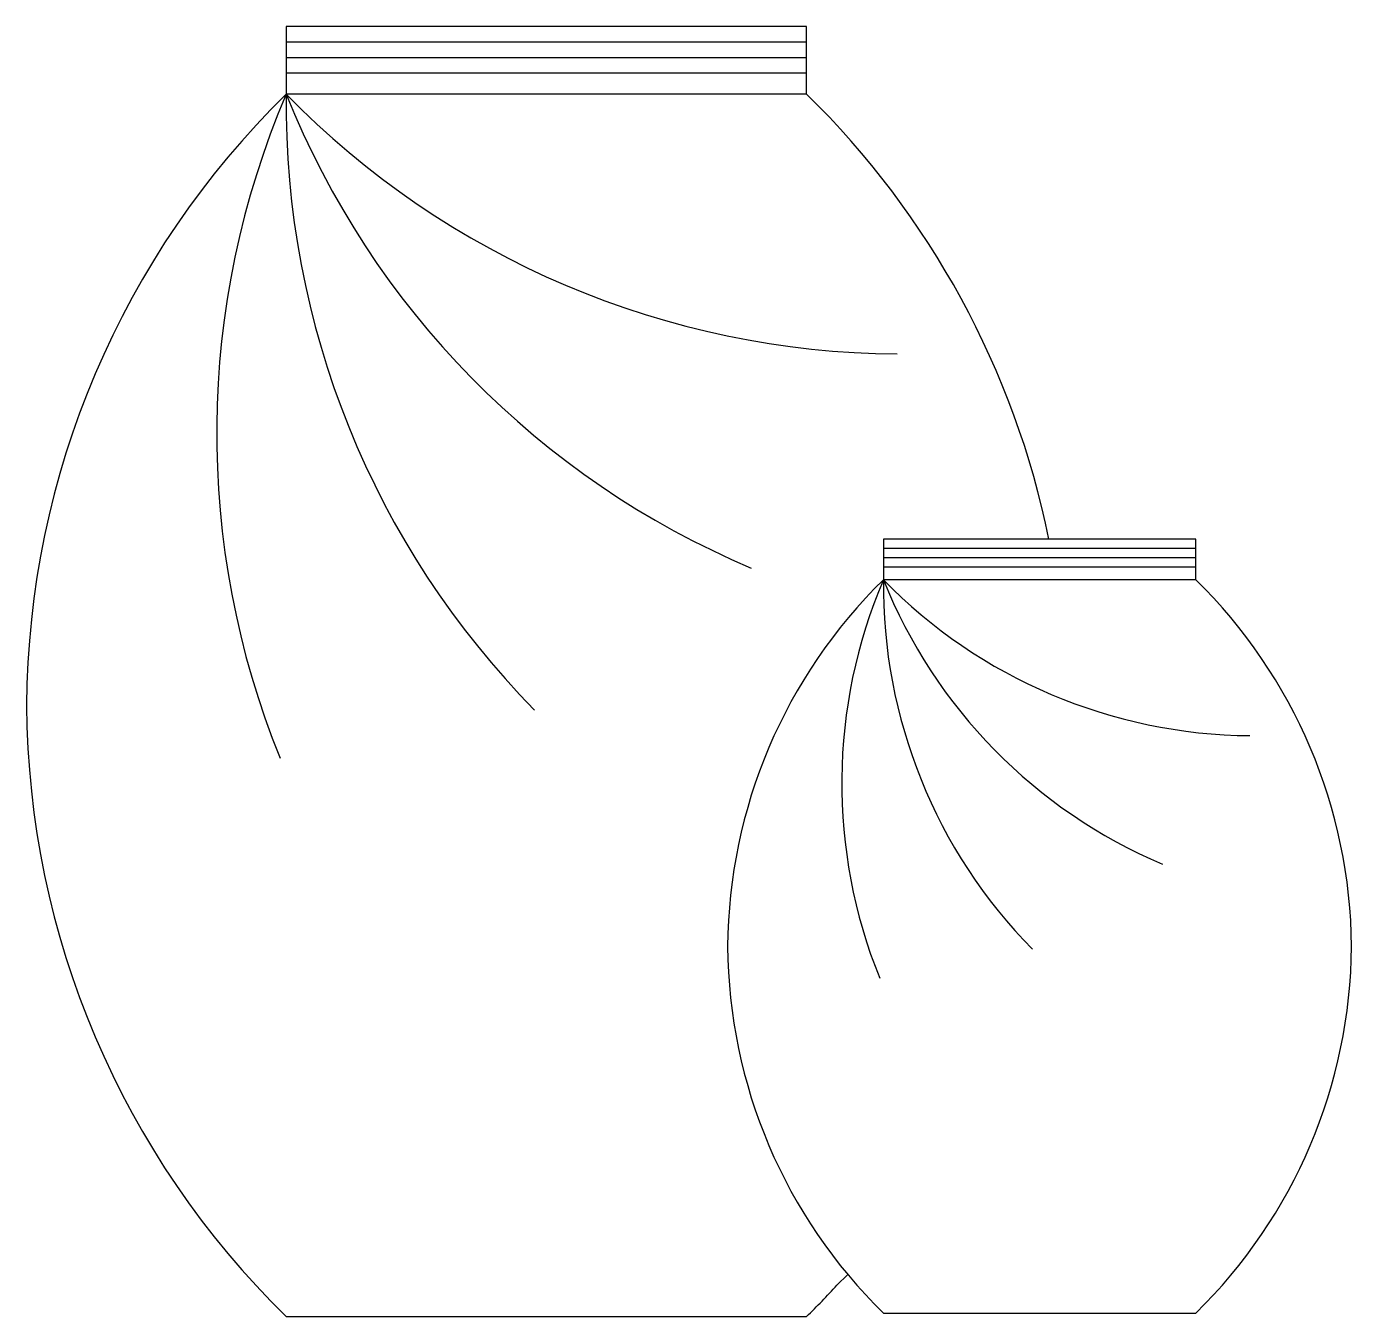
# Model space of a CAD drawing. Extents: x -12.701 to -12.488, y 10.54 to 10.746.
import ezdxf

# ---------------------------------------------------------------- set-up
doc = ezdxf.new("R2010")
doc.units = 0
doc.header["$LTSCALE"] = 0.5
doc.header["$MEASUREMENT"] = 0
doc.layers.get('0').update_dxf_attribs({"linetype": 'CONTINUOUS'})

msp = doc.modelspace()

# ---------------------------------------------------------------- linework, layer by layer
for p, q in [((-12.57548087434718, 10.74633918539543), (-12.65894474246331, 10.74633918539543)), ((-12.65894474246332, 10.74633918539543), (-12.65894474246332, 10.73547747985437)), ((-12.57548087434718, 10.73547747985437), (-12.57548087434718, 10.74633918539543)), ((-12.57548087434718, 10.74383918539543), (-12.65894474246331, 10.74383918539543)), ((-12.57548087434718, 10.74133918539543), (-12.65894474246331, 10.74133918539543)), ((-12.57548087434718, 10.73883918539543), (-12.65894474246331, 10.73883918539543)), ((-12.57548087434718, 10.73547747985437), (-12.65894474246331, 10.73547747985437)), ((-12.56317720707103, 10.66416435218952), (-12.56317720707103, 10.65764732886488)), ((-12.51309888620135, 10.66416435218952), (-12.56317720707103, 10.66416435218952)), ((-12.51309888620135, 10.65764732886488), (-12.51309888620135, 10.66416435218952)), ((-12.51309888620135, 10.66266435218952), (-12.56317720707103, 10.66266435218952)), ((-12.51309888620135, 10.66116435218952), (-12.56317720707103, 10.66116435218952)), ((-12.51309888620135, 10.65966435218952), (-12.56317720707103, 10.65966435218952)), ((-12.51309888620135, 10.65764732886488), (-12.56317720707103, 10.65764732886488)), ((-12.57062244693008, 10.54455632121982), (-12.56890241191111, 10.54629564205504)), ((-12.56317720707103, 10.54009617564323), (-12.51309888620135, 10.54009617564323)), ((-12.65894474246331, 10.53955889115163), (-12.57548087434718, 10.53955889115163))]:
    msp.add_line(p, q)
for centre, radius, start, end in [((-12.56216282393485, 10.63652717302916), 0.1384120766943859, 134.3652837938368, 179.5897661627811), ((-12.53166326576824, 10.6810961534162), 0.1384120766943859, 156.8652837938365, 202.0897661627807), ((-12.520541158619, 10.73394419778549), 0.1384120766943859, 179.3652837938368, 224.5897661627812), ((-12.55999443563811, 10.83225939838283), 0.1384120766943859, 224.3652837938368, 269.5897661627811), ((-12.53048974247844, 10.78702567045054), 0.1384120766943859, 201.8652837938368, 247.0897661627811), ((-12.67226279287564, 10.63652717302916), 0.1384120766943859, 11.51784799973795, 45.6347162061632), ((-12.50510805595395, 10.59827714476975), 0.08304724601663152, 134.3652837938368, 179.5897661627811), ((-12.48680832105399, 10.62501853300198), 0.08304724601663152, 156.8652837938365, 202.0897661627807), ((-12.48013505676444, 10.65672735962355), 0.08304724601663152, 179.3652837938368, 224.5897661627812), ((-12.48610420708011, 10.68857624322258), 0.08304724601663152, 201.8652837938368, 247.0897661627811), ((-12.50380702297591, 10.71571647998196), 0.08304724601663152, 224.3652837938368, 269.5897661627811), ((-12.57116803731843, 10.59827714476975), 0.08304724601663152, 0.4102338372188899, 45.6347162061632), ((-12.56216282393485, 10.63850919797683), 0.1384120766943859, 180.4102338372188, 225.6347162061632), ((-12.50510805595395, 10.59946635973836), 0.08304724601663152, 180.4102338372188, 225.6347162061632), ((-12.57116803731843, 10.59946635973836), 0.08304724601663152, 314.3652837938367, 359.5897661627811), ((-12.67226279287564, 10.63850919797683), 0.1384120766943859, 314.3652837938367, 317.2507576851264)]:
    msp.add_arc(centre, radius, start, end)

doc.saveas('drawing.dxf')
